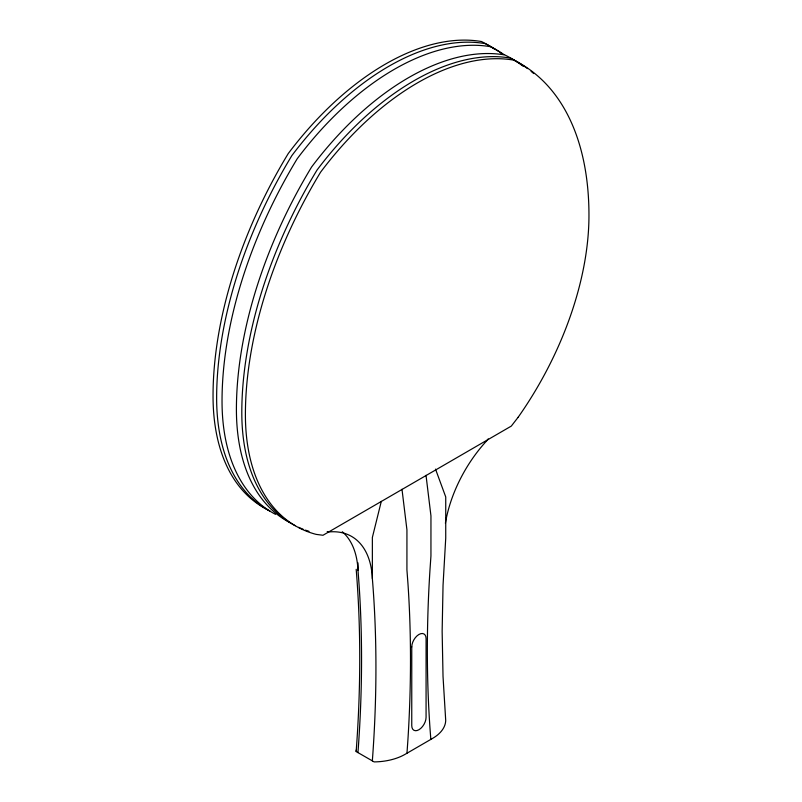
<?xml version="1.0" encoding="UTF-8"?>
<svg xmlns="http://www.w3.org/2000/svg" width="802" height="802" viewBox="0 0 802 802"><rect width="100%" height="100%" fill="white"/><g stroke="black" fill="none" stroke-linecap="round" stroke-linejoin="round"><path stroke-width="1.2" d="M357.953 752.607A1230.168 708.587 -60.1 0 0 357.983 570.342L357.983 562.854M372.339 760.867A1230.168 708.587 -60.1 0 0 372.359 578.603L372.369 537.43L381.291 501.39M435.516 469.13L445.742 496.969L445.732 538.132L443.045 585.209L442.143 631.344L443.025 676.437L445.701 720.396A44.922 25.935 0 0 1 432.629 738.361L405.19 754.271A44.922 25.935 0 0 1 374.133 761.9L356.158 751.564C360.7 690.933 361.141 629.931 356.188 569.31M406.975 753.228L407.927 739.614A1263.862 728.005 -60.1 0 0 407.947 583.495L406.925 569.871L406.935 529.841L401.992 489.27M488.217 438.884L486.734 440.779A100.821 58.075 -60.1 0 0 445.391 523.295M327.196 531.616L329.592 531.886A100.821 58.075 -60.1 0 1 372.359 578.603M426.022 475.335L430.955 515.917L430.945 555.936L429.922 570.753A1263.862 728.005 -60.1 0 0 429.892 726.873L430.834 739.404M308.991 531.295A243.497 140.26 -60.1 0 1 305.462 530.122M303.146 529.25A243.497 140.26 -60.1 0 1 298.615 527.325M295.306 525.701A243.497 140.26 -60.1 0 1 241.803 412.519A331.547 190.976 -60.1 0 1 316.99 170.104A251.427 144.821 -60.1 0 1 510.242 58.055A331.547 190.976 -60.1 0 1 527.526 68.601M531.104 71.378A331.547 190.976 -60.1 0 1 533.731 73.553M267.637 509.731A243.497 140.26 -60.1 0 1 213.041 395.987A331.547 190.976 -60.1 0 1 288.229 153.583A251.427 144.821 -60.1 0 1 481.481 41.534A331.547 190.976 -60.1 0 1 495.085 49.453M342.264 531.736A100.821 58.075 -60.1 0 1 357.983 570.342M289.913 522.603A243.497 140.26 -60.1 0 1 236.41 409.421A331.547 190.976 -60.1 0 1 311.597 167.006A251.427 144.821 -60.1 0 1 504.849 54.957A331.547 190.976 -60.1 0 1 523.044 66.185M275.537 514.343A243.497 140.26 -60.1 0 1 222.034 401.15A331.547 190.976 -60.1 0 1 297.211 158.746A251.427 144.821 -60.1 0 1 490.463 46.696A331.547 190.976 -60.1 0 1 504.077 54.616M270.144 511.235A243.497 140.26 -60.1 0 1 216.64 398.053A331.547 190.976 -60.1 0 1 291.828 155.648A251.427 144.821 -60.1 0 1 485.07 43.599A331.547 190.976 -60.1 0 1 498.684 51.518M499.616 52.16A331.547 190.976 -60.1 0 1 501.45 53.463M356.158 751.564A44.922 25.935 0 0 1 356.288 749.91M411.767 646.903L411.757 725.609A10.145 5.845 -60.1 0 0 418.905 729.75A10.145 5.845 -60.1 0 0 426.073 717.309L426.083 638.603A10.145 5.845 -60.1 0 0 418.925 634.472A10.145 5.845 -60.1 0 0 411.767 646.903M518.122 417.301L511.305 426.093L322.995 535.265L316.188 534.383A243.497 140.26 -60.1 0 1 245.402 414.584A331.547 190.976 -60.1 0 1 320.589 172.179A251.427 144.821 -60.1 0 1 513.841 60.13A331.547 190.976 -60.1 0 1 588.959 215.387A243.497 140.26 -60.1 0 1 518.122 417.301"/></g></svg>
